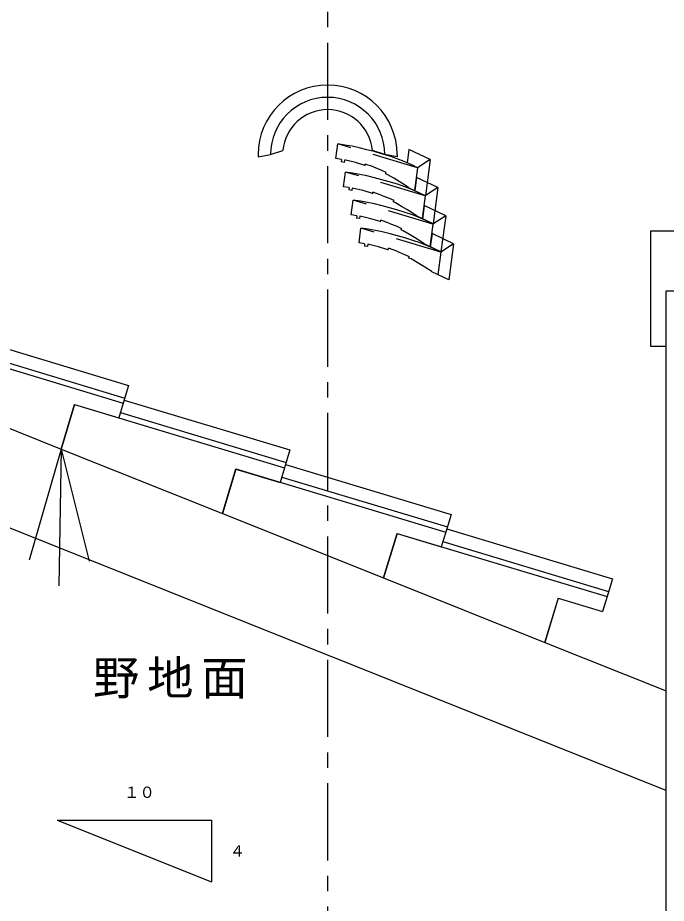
# Model space of a CAD drawing. Units: millimetres, scale not verified. Extents: x -4726 to 4690, y -2905 to 2891.
# Drawn here: x 240 to 1080, y -354 to 794 of the extents above; entities that cross this region are included whole.
import ezdxf
from ezdxf.enums import TextEntityAlignment as Align

# ---------------------------------------------------------------- set-up
doc = ezdxf.new("R2010")
doc.units = ezdxf.units.MM
doc.header["$LTSCALE"] = 20
doc.linetypes.add('CHAIN1', pattern=[8, 5, -1, 1, -1])
doc.linetypes.add('DASHED1', pattern=[1.8, 1.2, -0.6])
for name, color, linetype in [('0-0', 7, 'Continuous'), ('1-1', 7, 'Continuous'), ('1-2', 7, 'Continuous')]:
    doc.layers.add(name, color=color, linetype=linetype)
doc.styles.add('ＭＳ ゴシック', font='')
doc.styles.get('ＭＳ ゴシック').set_extended_font_data('MS Gothic')

# ---------------------------------------------------------------- blocks, each defined once
blk = doc.blocks.new('kaku5l')
at = {"layer": '1-1'}
for p, q in [((1147.79, 40.371), (1166.959, 40.371)), ((1166.959, -84.942), (1166.959, 40.371)), ((1140.691, 33.673), (1140.691, -84.942)), ((1144.153, 25.566), (1166.959, 25.566)), ((1136.138, 2.758), (1166.959, 2.758)), ((1136.138, 2.562), (1140.107, -38.304)), ((1136.907, -5.353), (1166.959, -5.353)), ((1133.122, -20.976), (1138.162, -20.976)), ((1139.907, -36.247), (1166.959, -36.247)), ((1039.633, -46.996), (1140.691, -46.996)), ((1140.691, -62.226), (1166.959, -62.226)), ((1047.633, -78.015), (1140.691, -78.015)), ((1140.691, -84.942), (1166.959, -84.942))]:
    blk.add_line(p, q, dxfattribs=at)
for points in [[(1147.79, 40.371), (1147.168, 40.162), (1146.112, 39.79), (1145.095, 39.381), (1144.144, 38.914), (1143.283, 38.366), (1142.539, 37.714), (1142.171, 37.279), (1141.972, 36.992), (1141.67, 36.463), (1141.41, 35.894), (1141.185, 35.296), (1140.983, 34.676), (1140.796, 34.043), (1140.691, 33.673)], [(1166.959, -84.942), (1166.959, 40.371), (1166.959, -84.942)], [(1140.691, 2.562), (1136.138, 2.562), (1136.138, -0.615), (1133.122, -0.615)], [(1133.122, -0.615), (1133.018, -1.538), (1132.845, -3.129), (1132.685, -4.72), (1132.549, -6.312), (1132.445, -7.903), (1132.382, -9.495), (1132.368, -10.418), (1132.373, -11.412), (1132.426, -13.126), (1132.528, -14.84), (1132.666, -16.553), (1132.831, -18.267), (1133.013, -19.982), (1133.122, -20.976)]]:
    blk.add_lwpolyline(points, dxfattribs=at)
blk = doc.blocks.new('kaku5md1')
at = {"layer": '1-2'}
for p, q in [((-26.435, 22.901), (-25.438, 30.511)), ((-66.663, 23.856), (-60.263, 25.056)), ((-66.663, 25.056), (-66.663, 23.856)), ((-60.263, 25.056), (-53.863, 27.056)), ((-1.063, 25.056), (-7.463, 27.056)), ((5.337, 23.856), (-1.063, 25.056)), ((5.337, 25.056), (5.337, 23.856)), ((-23.508, 22.405), (-26.435, 22.901)), ((-23.508, 22.405), (-23.664, 21.215)), ((-22.086, 20.947), (-23.664, 21.215)), ((-21.93, 22.138), (-22.086, 20.947)), ((-21.185, 22.012), (-21.93, 22.138)), ((-16.306, 20.86), (-21.185, 22.012)), ((-11.434, 19.326), (-16.306, 20.86)), ((-11.303, 19.28), (-11.434, 19.326)), ((-11.303, 19.28), (-11.196, 20.094)), ((-11.197, 20.09), (-11.196, 20.094)), ((-6.913, 18.581), (-11.196, 20.094)), ((15.901, 18.109), (12.92, 19.597)), ((22.516, 22.406), (15.901, 18.109)), ((22.516, 22.406), (20.057, 3.658)), ((-22.428, 8.34), (-21.43, 15.95)), ((-0.548, 15.036), (-0.439, 15.863)), ((0.517, 14.562), (-0.548, 15.036)), ((15.901, 18.109), (14.359, 6.352)), ((-19.5, 7.844), (-22.428, 8.34)), ((-19.5, 7.844), (-19.657, 6.654)), ((-18.078, 6.386), (-19.657, 6.654)), ((-17.922, 7.577), (-18.078, 6.386)), ((-17.178, 7.451), (-17.922, 7.577)), ((-12.298, 6.299), (-17.178, 7.451)), ((-7.427, 4.765), (-12.298, 6.299)), ((-7.295, 4.719), (-7.427, 4.765)), ((-7.295, 4.719), (-7.188, 5.533)), ((-7.189, 5.529), (-7.188, 5.533)), ((-2.906, 4.02), (-7.188, 5.533)), ((20.057, 3.658), (11.3, 7.799)), ((19.909, 3.548), (16.928, 5.036)), ((26.524, 7.845), (19.909, 3.548)), ((26.524, 7.845), (24.065, -10.903)), ((-18.42, -6.221), (-17.422, 1.389)), ((3.46, 0.475), (3.569, 1.302)), ((4.525, 0.001), (3.46, 0.475)), ((19.909, 3.548), (18.367, -8.209)), ((-15.493, -6.717), (-18.42, -6.221)), ((-15.493, -6.717), (-15.649, -7.907)), ((-14.07, -8.175), (-15.649, -7.907)), ((-13.914, -6.984), (-14.07, -8.175)), ((-13.17, -7.11), (-13.914, -6.984)), ((-8.29, -8.262), (-13.17, -7.11)), ((-3.419, -9.796), (-8.29, -8.262)), ((-3.287, -9.842), (-3.18, -9.028)), ((-3.181, -9.032), (-3.18, -9.028)), ((1.102, -10.541), (-3.18, -9.028)), ((24.065, -10.903), (15.308, -6.762)), ((30.531, -6.716), (23.917, -11.013)), ((30.531, -6.716), (28.073, -25.464)), ((-14.412, -20.782), (-13.414, -13.172)), ((-3.287, -9.842), (-3.419, -9.796)), ((7.468, -14.086), (7.576, -13.259)), ((23.917, -11.013), (20.936, -9.525)), ((23.917, -11.013), (22.375, -22.77)), ((8.532, -14.56), (7.468, -14.086)), ((-11.485, -21.278), (-14.412, -20.782)), ((-11.485, -21.278), (-11.641, -22.468)), ((-10.062, -22.736), (-11.641, -22.468)), ((-9.906, -21.545), (-10.062, -22.736)), ((-9.162, -21.671), (-9.906, -21.545)), ((-4.283, -22.823), (-9.162, -21.671)), ((0.589, -24.357), (-4.283, -22.823)), ((28.073, -25.464), (19.315, -21.323)), ((34.539, -21.277), (27.924, -25.574)), ((34.539, -21.277), (32.081, -40.025)), ((0.721, -24.403), (0.589, -24.357)), ((0.721, -24.403), (0.827, -23.589)), ((5.11, -25.102), (0.827, -23.589)), ((0.827, -23.593), (0.827, -23.589)), ((27.924, -25.574), (24.944, -24.086)), ((27.924, -25.574), (26.383, -37.331)), ((11.476, -28.647), (11.584, -27.82)), ((12.54, -29.121), (11.476, -28.647)), ((32.081, -40.025), (23.323, -35.884))]:
    blk.add_line(p, q, dxfattribs=at)
at = {"layer": '1-2', "linetype": 'DASHED1'}
for p, q in [((15.901, 18.109), (-25.438, 30.511)), ((19.909, 3.548), (-21.43, 15.95)), ((23.917, -11.013), (-17.422, 1.389)), ((27.924, -25.574), (-13.414, -13.172))]:
    blk.add_line(p, q, dxfattribs=at)
at = {"layer": '1-2'}
for points in [[(12.92, 19.597), (9.026, 21.359), (5.303, 22.84), (1.488, 24.143), (-2.762, 25.42), (-6.542, 26.537), (-10.339, 27.526), (-14.361, 28.544), (-17.962, 29.278), (-21.737, 29.937), (-25.438, 30.511)], [(22.516, 22.406), (11.401, 27.663), (10.488, 20.697)], [(-6.913, 18.581), (-2.836, 16.93), (-0.439, 15.863)], [(16.928, 5.036), (13.034, 6.798), (9.311, 8.279), (5.496, 9.582), (1.246, 10.859), (-2.534, 11.976), (-6.331, 12.965), (-10.353, 13.983), (-13.954, 14.717), (-17.729, 15.376), (-21.43, 15.95)], [(11.3, 7.799), (11.225, 7.983), (9.125, 9.34), (6.326, 11.072), (3.683, 12.697), (0.517, 14.562)], [(26.524, 7.845), (15.409, 13.102), (14.496, 6.136)], [(20.936, -9.525), (17.041, -7.763), (13.319, -6.282), (9.504, -4.979), (5.254, -3.702), (1.474, -2.585), (-2.323, -1.596), (-6.345, -0.578), (-9.946, 0.156), (-13.721, 0.815), (-17.422, 1.389)], [(-2.906, 4.02), (1.172, 2.369), (3.569, 1.302)], [(15.308, -6.762), (15.232, -6.578), (13.133, -5.221), (10.333, -3.489), (7.69, -1.864), (4.525, 0.001)], [(30.531, -6.716), (19.417, -1.459), (18.504, -8.424)], [(24.944, -24.086), (21.049, -22.324), (17.326, -20.843), (13.512, -19.54), (9.262, -18.263), (5.482, -17.146), (1.685, -16.157), (-2.337, -15.139), (-5.939, -14.405), (-9.713, -13.746), (-13.414, -13.172)], [(1.102, -10.541), (5.18, -12.192), (7.576, -13.259)], [(19.315, -21.323), (19.24, -21.139), (17.141, -19.782), (14.341, -18.05), (11.698, -16.425), (8.532, -14.56)], [(34.539, -21.277), (23.425, -16.02), (22.511, -22.985)], [(5.11, -25.102), (9.188, -26.753), (11.584, -27.82)], [(23.323, -35.884), (23.248, -35.7), (21.149, -34.343), (18.349, -32.611), (15.706, -30.986), (12.54, -29.121)]]:
    blk.add_lwpolyline(points, dxfattribs=at)
for radius, start, end in [(36, 90, 180), (36, 0, 90), (29.6, 90, 180), (29.6, 0, 90), (23.286, 90, 175.07288), (23.286, 4.92711, 90)]:
    blk.add_arc((-30.663, 25.056), radius, start, end, dxfattribs=at)

msp = doc.modelspace()

# ---------------------------------------------------------------- linework, layer by layer
at = {"layer": '0-0', "color": 4, "linetype": 'CHAIN1'}
msp.add_line((641.74, 1721.14), (641.74, -1120.07), dxfattribs=at)
at = {"layer": '0-0'}
for p, q in [((1060.47, 367.51), (1060.47, 517.16)), ((1080.47, -1024.77), (1080.47, 439.61)), ((169.33, 381.48), (383.92, 316.77)), ((105.02, 375.77), (376.98, 293.76)), ((1080.47, 367.51), (1060.47, 367.51)), ((164.41, 365.17), (379, 300.47)), ((87.58, 317.95), (296.49, 234.38)), ((383.92, 316.77), (376.98, 293.76)), ((296.49, 234.38), (313.93, 292.21)), ((313.84, 291.91), (296.49, 234.38)), ((313.84, 291.91), (371.21, 274.62)), ((313.93, 292.21), (585.89, 210.2)), ((376.98, 293.76), (371.21, 274.62)), ((373.32, 281.61), (587.91, 216.9)), ((1080.47, -208.45), (-113.44, 269.11)), ((296.49, 234.38), (255.11, 90.2)), ((296.49, 234.38), (293.35, 56.93)), ((296.49, 234.38), (505.4, 150.82)), ((296.49, 234.38), (332.74, 88.83)), ((505.4, 150.82), (522.83, 208.64)), ((522.75, 208.35), (505.4, 150.82)), ((522.75, 208.35), (580.12, 191.05)), ((522.83, 208.64), (794.8, 126.64)), ((585.89, 210.2), (580.12, 191.05)), ((582.23, 198.05), (796.82, 133.34)), ((505.4, 150.82), (714.31, 67.26)), ((794.8, 126.64), (789.02, 107.49)), ((714.31, 67.26), (731.74, 125.08)), ((731.65, 124.79), (714.31, 67.26)), ((731.65, 124.79), (789.02, 107.49)), ((731.74, 125.08), (1003.71, 43.08)), ((791.13, 114.48), (1005.73, 49.78)), ((714.31, 67.26), (923.21, -16.31)), ((923.21, -16.31), (940.65, 41.52)), ((940.56, 41.23), (923.21, -16.31)), ((940.56, 41.23), (997.93, 23.93)), ((1003.71, 43.08), (997.93, 23.93)), ((923.21, -16.31), (1080.47, -79.21)), ((291.26, -246.67), (491.26, -326.67))]:
    msp.add_line(p, q, dxfattribs=at)
for points in [[(378.23, 297.91), (592.83, 233.21), (585.89, 210.2)], [(587.14, 214.35), (801.74, 149.65), (794.8, 126.64)], [(796.05, 130.79), (1010.64, 66.08), (1003.71, 43.08)], [(291.26, -246.67), (491.26, -246.67), (491.26, -326.67)]]:
    msp.add_lwpolyline(points, dxfattribs=at)

# ---------------------------------------------------------------- block references
at = {"layer": '0-0', "xscale": 2.5, "yscale": 2.5}
for name, p in [('kaku5l', (-1538.61, 634.65)), ('kaku5md1', (718.4, 553.63))]:
    msp.add_blockref(name, p, dxfattribs=at)

# ---------------------------------------------------------------- texts
at = {"layer": '0-0', "color": 4, "style": 'ＭＳ ゴシック'}
for s, p in [('１０', (377.92, -222.29)), ('４', (514.83, -298.43))]:
    msp.add_text(s, height=14.66, dxfattribs=at).set_placement(p, align=Align.BOTTOM_LEFT)
at = {"layer": '0-0', "insert": (337.71, -89.03), "char_height": 43.99, "attachment_point": 7, "style": 'ＭＳ ゴシック'}
msp.add_mtext('\\T1.17;野地面', dxfattribs=at)

doc.saveas('drawing.dxf')
